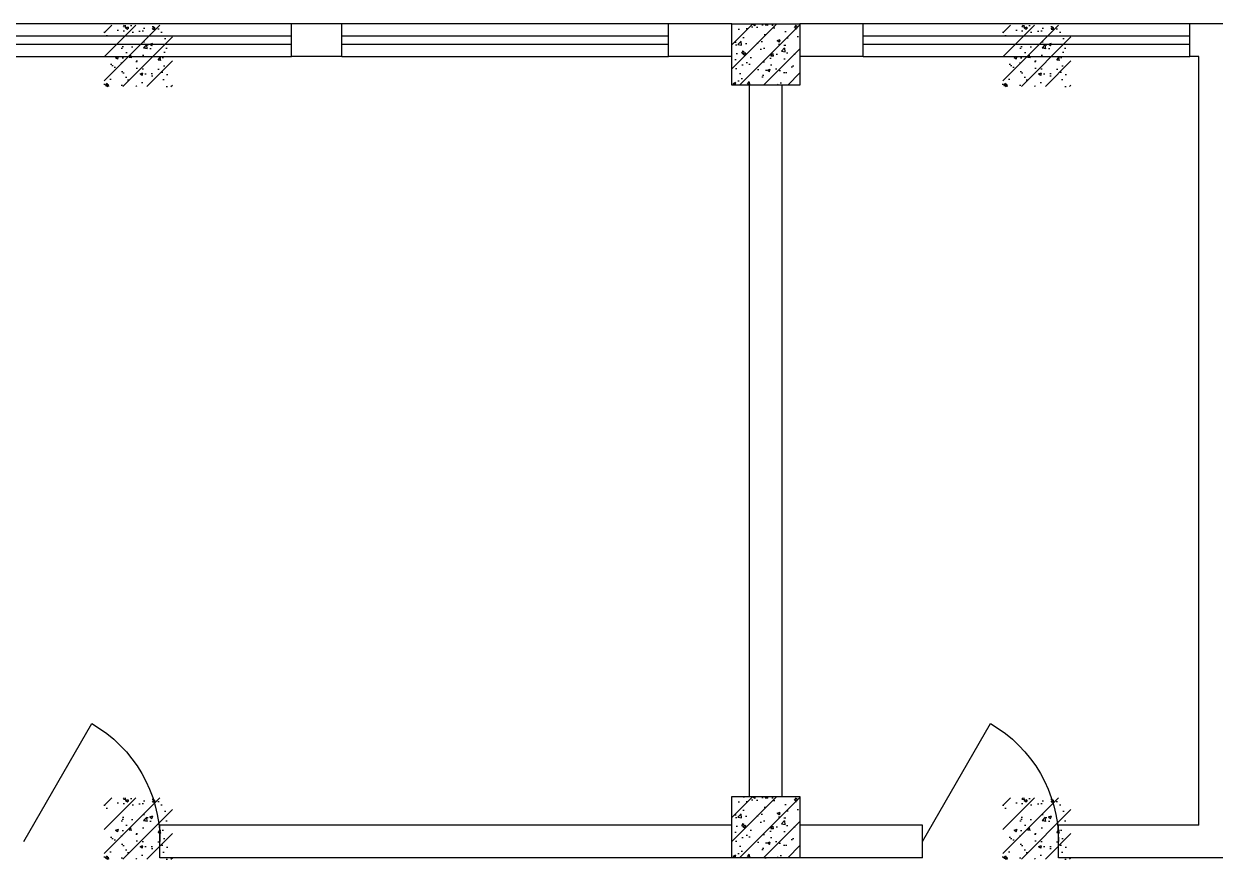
# Model space of a CAD drawing. Header units: millimetres. Extents: x 1454 to 76815, y 2126 to 32240.
# Drawn here: x 28942 to 34775, y 7510 to 11600 of the extents above; entities that cross this region are included whole.
import ezdxf
from ezdxf.enums import TextEntityAlignment as Align

# ---------------------------------------------------------------- set-up
doc = ezdxf.new("R2010")
doc.units = ezdxf.units.MM
for name, color, linetype in [('BD0', 7, 'Continuous'), ('C', 7, 'Continuous'), ('M', 7, 'Continuous'), ('WINDOW_TEXT', 7, 'Continuous'), ('Z', 7, 'Continuous'), ('Z1', 9, 'Continuous')]:
    doc.layers.add(name, color=color, linetype=linetype)
doc.styles.add('SIMPLEX', font='SIMPLEX.SHX')

# ---------------------------------------------------------------- blocks, each defined once
blk = doc.blocks.new('_DBLK')
blk.add_line((-0.5, 0), (0, -0.866))
blk.add_arc((-0.5, 0), 1, 300, 0)
at = {"layer": 'WINDOW_TEXT', "style": 'SIMPLEX', "flags": 9}
blk.add_attdef('A', text='', height=1, dxfattribs=at).set_placement((0, 1.5), align=Align.MIDDLE)

msp = doc.modelspace()

# ---------------------------------------------------------------- hatches: boundary and pattern name
at = {"layer": 'Z1'}
h = msp.add_hatch(dxfattribs=at)
h.set_pattern_fill('ANSI31', color=256, scale=666.666667, style=0)
h.set_pattern_definition([(45, (-1656292.01, -96398.72), (-58.925565, 58.925565), [])])
h.paths.add_polyline_path([(29335.6, 11592.9), (29669, 11592.9), (29669, 11292.9), (29335.6, 11292.9)])
h = msp.add_hatch(dxfattribs=at)
h.set_pattern_fill('AR-CONC', color=256, scale=20, style=0)
h.set_pattern_definition([(50, (-1656292.01, -96398.72), (143.4520365, -12.550427), [15, -165]), (355, (-1656292, -96398.72), (-27.750267, 150.438427), [12, -132]), (100.4514, (-1656280.05, -96399.76), (115.701876, 137.887908), [12.748038, -140.228422]), (46.1842, (-1656292, -96358.72), (213.44821, -33.103803), [22.5, -247.5]), (96.6356, (-1656274.22, -96361.48), (186.93254, 194.823574), [19.122058, -210.3426]), (351.1842, (-1656292, -96358.72), (186.93239, 194.82372), [18, -198]), (21, (-1656272.01, -96368.72), (119.3814104, -80.523778), [15, -165]), (326, (-1656272, -96368.72), (48.663066, 145.030009), [12, -132]), (71.4514, (-1656262.06, -96375.43), (168.044526, 64.506099), [12.748038, -140.228422]), (37.5, (-1656292.007, -96398.716), (2.431971, 66.5787708), [0, -130.4, 0, -134, 0, -132.5]), (7.5, (-1656292.01, -96398.72), (52.6139075, 78.8823424), [0, -76.4, 0, -127.4, 0, -50.5]), (327.5, (-1656336.607, -96398.716), (106.7644872, -4.5109743), [0, -50, 0, -156, 0, -207]), (317.5, (-1656356.61, -96398.72), (116.637234, 20.0209965), [0, -65, 0, -103.6, 0, -147])])
h.paths.add_polyline_path([(29335.6, 11592.9), (29669, 11592.9), (29669, 11292.9), (29335.6, 11292.9)])
h = msp.add_hatch(dxfattribs=at)
h.set_pattern_fill('ANSI31', color=256, scale=666.666667, style=0)
h.set_pattern_definition([(45, (-1446414.38, -522395.14), (-58.925565, 58.925565), [])])
h.paths.add_polyline_path([(32408.4, 11599.6), (32741.7, 11599.6), (32741.7, 11299.6), (32408.4, 11299.6)])
h = msp.add_hatch(dxfattribs=at)
h.set_pattern_fill('AR-CONC', color=256, scale=20, style=0)
h.set_pattern_definition([(50, (-1446414.38, -522395.14), (143.4520365, -12.550427), [15, -165]), (355, (-1446414.38, -522395.14), (-27.750267, 150.438427), [12, -132]), (100.4514, (-1446402.42, -522396.18), (115.701876, 137.887908), [12.748038, -140.228422]), (46.1842, (-1446414.38, -522355.14), (213.44821, -33.103803), [22.5, -247.5]), (96.6356, (-1446396.6, -522357.9), (186.93254, 194.823574), [19.122058, -210.3426]), (351.1842, (-1446414.38, -522355.14), (186.93239, 194.82372), [18, -198]), (21, (-1446394.38, -522365.14), (119.38141, -80.523778), [15, -165]), (326, (-1446394.38, -522365.14), (48.663066, 145.030009), [12, -132]), (71.4514, (-1446384.43, -522371.85), (168.044526, 64.506099), [12.748038, -140.228422]), (37.5, (-1446414.38, -522395.14), (2.431971, 66.5787708), [0, -130.4, 0, -134, 0, -132.5]), (7.5, (-1446414.38, -522395.14), (52.6139075, 78.8823424), [0, -76.4, 0, -127.4, 0, -50.5]), (327.5, (-1446458.98, -522395.14), (106.7644872, -4.5109743), [0, -50, 0, -156, 0, -207]), (317.5, (-1446478.98, -522395.14), (116.637234, 20.0209965), [0, -65, 0, -103.6, 0, -147])])
h.paths.add_polyline_path([(32408.4, 11599.6), (32741.7, 11599.6), (32741.7, 11299.6), (32408.4, 11299.6)])
h = msp.add_hatch(dxfattribs=at)
h.set_pattern_fill('ANSI31', color=256, scale=666.666667, style=0)
h.set_pattern_definition([(45, (-1651892.01, -96398.72), (-58.925565, 58.925565), [])])
h.paths.add_polyline_path([(33735.6, 11592.9), (34069, 11592.9), (34069, 11292.9), (33735.6, 11292.9)])
h = msp.add_hatch(dxfattribs=at)
h.set_pattern_fill('AR-CONC', color=256, scale=20, style=0)
h.set_pattern_definition([(50, (-1651892.01, -96398.72), (143.4520365, -12.550427), [15, -165]), (355, (-1651892, -96398.72), (-27.750267, 150.438427), [12, -132]), (100.4514, (-1651880.05, -96399.76), (115.701876, 137.887908), [12.748038, -140.228422]), (46.1842, (-1651892, -96358.72), (213.44821, -33.103803), [22.5, -247.5]), (96.6356, (-1651874.22, -96361.48), (186.93254, 194.823574), [19.122058, -210.3426]), (351.1842, (-1651892, -96358.72), (186.93239, 194.82372), [18, -198]), (21, (-1651872.01, -96368.72), (119.3814104, -80.523778), [15, -165]), (326, (-1651872, -96368.72), (48.663066, 145.030009), [12, -132]), (71.4514, (-1651862.06, -96375.43), (168.044526, 64.506099), [12.748038, -140.228422]), (37.5, (-1651892.007, -96398.716), (2.431971, 66.5787708), [0, -130.4, 0, -134, 0, -132.5]), (7.5, (-1651892.01, -96398.72), (52.6139075, 78.8823424), [0, -76.4, 0, -127.4, 0, -50.5]), (327.5, (-1651936.607, -96398.716), (106.7644872, -4.5109743), [0, -50, 0, -156, 0, -207]), (317.5, (-1651956.61, -96398.72), (116.637234, 20.0209965), [0, -65, 0, -103.6, 0, -147])])
h.paths.add_polyline_path([(33735.6, 11592.9), (34069, 11592.9), (34069, 11292.9), (33735.6, 11292.9)])
h = msp.add_hatch(dxfattribs=at)
h.set_pattern_fill('ANSI31', color=256, scale=666.666667, style=0)
h.set_pattern_definition([(45, (-1656292.01, -100182.05), (-58.925565, 58.925565), [])])
h.paths.add_polyline_path([(29335.6, 7809.6), (29669, 7809.6), (29669, 7509.6), (29335.6, 7509.6)])
h = msp.add_hatch(dxfattribs=at)
h.set_pattern_fill('AR-CONC', color=256, scale=20, style=0)
h.set_pattern_definition([(50, (-1656292.01, -100182.05), (143.4520365, -12.550427), [15, -165]), (355, (-1656292, -100182.05), (-27.750267, 150.438427), [12, -132]), (100.4514, (-1656280.05, -100183.1), (115.701876, 137.887908), [12.748038, -140.228422]), (46.1842, (-1656292, -100142.05), (213.44821, -33.103803), [22.5, -247.5]), (96.6356, (-1656274.22, -100144.8), (186.93254, 194.823574), [19.122058, -210.3426]), (351.1842, (-1656292, -100142.05), (186.93239, 194.82372), [18, -198]), (21, (-1656272.01, -100152.05), (119.3814104, -80.523778), [15, -165]), (326, (-1656272, -100152.05), (48.663066, 145.030009), [12, -132]), (71.4514, (-1656262.06, -100158.76), (168.044526, 64.506099), [12.748038, -140.228422]), (37.5, (-1656292.007, -100182.05), (2.431971, 66.5787708), [0, -130.4, 0, -134, 0, -132.5]), (7.5, (-1656292.01, -100182.05), (52.6139075, 78.8823424), [0, -76.4, 0, -127.4, 0, -50.5]), (327.5, (-1656336.607, -100182.05), (106.7644872, -4.5109743), [0, -50, 0, -156, 0, -207]), (317.5, (-1656356.61, -100182.05), (116.637234, 20.0209965), [0, -65, 0, -103.6, 0, -147])])
h.paths.add_polyline_path([(29335.6, 7809.6), (29669, 7809.6), (29669, 7509.6), (29335.6, 7509.6)])
h = msp.add_hatch(dxfattribs=at)
h.set_pattern_fill('ANSI31', color=256, scale=666.666667, style=0)
h.set_pattern_definition([(45, (-1446414.38, -526178.47), (-58.925565, 58.925565), [])])
h.paths.add_polyline_path([(32408.4, 7816.3), (32741.7, 7816.3), (32741.7, 7516.3), (32408.4, 7516.3)])
h = msp.add_hatch(dxfattribs=at)
h.set_pattern_fill('AR-CONC', color=256, scale=20, style=0)
h.set_pattern_definition([(50, (-1446414.38, -526178.47), (143.4520365, -12.550427), [15, -165]), (355, (-1446414.38, -526178.47), (-27.750267, 150.438427), [12, -132]), (100.4514, (-1446402.42, -526179.52), (115.701876, 137.887908), [12.748038, -140.228422]), (46.1842, (-1446414.38, -526138.47), (213.44821, -33.103803), [22.5, -247.5]), (96.6356, (-1446396.6, -526141.23), (186.93254, 194.823574), [19.122058, -210.3426]), (351.1842, (-1446414.38, -526138.47), (186.93239, 194.82372), [18, -198]), (21, (-1446394.38, -526148.47), (119.38141, -80.523778), [15, -165]), (326, (-1446394.38, -526148.47), (48.663066, 145.030009), [12, -132]), (71.4514, (-1446384.43, -526155.18), (168.044526, 64.506099), [12.748038, -140.228422]), (37.5, (-1446414.38, -526178.47), (2.431971, 66.5787708), [0, -130.4, 0, -134, 0, -132.5]), (7.5, (-1446414.38, -526178.47), (52.6139075, 78.8823424), [0, -76.4, 0, -127.4, 0, -50.5]), (327.5, (-1446458.98, -526178.47), (106.7644872, -4.5109743), [0, -50, 0, -156, 0, -207]), (317.5, (-1446478.98, -526178.47), (116.637234, 20.0209965), [0, -65, 0, -103.6, 0, -147])])
h.paths.add_polyline_path([(32408.4, 7816.3), (32741.7, 7816.3), (32741.7, 7516.3), (32408.4, 7516.3)])
h = msp.add_hatch(dxfattribs=at)
h.set_pattern_fill('ANSI31', color=256, scale=666.666667, style=0)
h.set_pattern_definition([(45, (-1651892.01, -100182.05), (-58.925565, 58.925565), [])])
h.paths.add_polyline_path([(33735.6, 7809.6), (34069, 7809.6), (34069, 7509.6), (33735.6, 7509.6)])
h = msp.add_hatch(dxfattribs=at)
h.set_pattern_fill('AR-CONC', color=256, scale=20, style=0)
h.set_pattern_definition([(50, (-1651892.01, -100182.05), (143.4520365, -12.550427), [15, -165]), (355, (-1651892, -100182.05), (-27.750267, 150.438427), [12, -132]), (100.4514, (-1651880.05, -100183.1), (115.701876, 137.887908), [12.748038, -140.228422]), (46.1842, (-1651892, -100142.05), (213.44821, -33.103803), [22.5, -247.5]), (96.6356, (-1651874.22, -100144.8), (186.93254, 194.823574), [19.122058, -210.3426]), (351.1842, (-1651892, -100142.05), (186.93239, 194.82372), [18, -198]), (21, (-1651872.01, -100152.05), (119.3814104, -80.523778), [15, -165]), (326, (-1651872, -100152.05), (48.663066, 145.030009), [12, -132]), (71.4514, (-1651862.06, -100158.76), (168.044526, 64.506099), [12.748038, -140.228422]), (37.5, (-1651892.007, -100182.05), (2.431971, 66.5787708), [0, -130.4, 0, -134, 0, -132.5]), (7.5, (-1651892.01, -100182.05), (52.6139075, 78.8823424), [0, -76.4, 0, -127.4, 0, -50.5]), (327.5, (-1651936.607, -100182.05), (106.7644872, -4.5109743), [0, -50, 0, -156, 0, -207]), (317.5, (-1651956.61, -100182.05), (116.637234, 20.0209965), [0, -65, 0, -103.6, 0, -147])])
h.paths.add_polyline_path([(33735.6, 7809.6), (34069, 7809.6), (34069, 7509.6), (33735.6, 7509.6)])

# ---------------------------------------------------------------- linework, layer by layer
at = {"layer": 'BD0'}
for p, q in [((30251.7, 11439.6), (30251.7, 11599.6)), ((30498.4, 11599.6), (30251.7, 11599.6)), ((30498.4, 11439.6), (30498.4, 11599.6)), ((32408.4, 11599.6), (32098.4, 11599.6)), ((32098.4, 11439.6), (32098.4, 11599.6)), ((33051.7, 11599.6), (32741.7, 11599.6)), ((33051.7, 11439.6), (33051.7, 11599.6)), ((34651.7, 11439.6), (34651.7, 11599.6)), ((34898.4, 11599.6), (34651.7, 11599.6)), ((30498.4, 11439.6), (30251.7, 11439.6)), ((32408.4, 11439.6), (32098.4, 11439.6)), ((33051.7, 11439.6), (32741.7, 11439.6)), ((34695.1, 11439.6), (34651.7, 11439.6)), ((34695.1, 7676.3), (34695.1, 11439.6)), ((32495.1, 7816.3), (32495.1, 11299.6)), ((32655.1, 7816.3), (32655.1, 11299.6)), ((29608.4, 7516.3), (29608.4, 7676.3)), ((31975.1, 7676.3), (29608.4, 7676.3)), ((32408.4, 7676.3), (31975.1, 7676.3)), ((33341.7, 7676.3), (32741.7, 7676.3)), ((33341.7, 7516.3), (33341.7, 7676.3)), ((34695.1, 7676.3), (34008.4, 7676.3)), ((34008.4, 7516.3), (34008.4, 7676.3)), ((31975.1, 7516.3), (29608.4, 7516.3)), ((32408.4, 7516.3), (31975.1, 7516.3)), ((33341.7, 7516.3), (32741.7, 7516.3)), ((35481.1, 7516.3), (34008.4, 7516.3))]:
    msp.add_line(p, q, dxfattribs=at)
at = {"layer": 'C', "color": 7}
for p, q in [((30251.7, 11599.6), (28651.7, 11599.6)), ((32098.4, 11599.6), (30498.4, 11599.6)), ((34651.7, 11599.6), (33051.7, 11599.6)), ((30251.7, 11539.6), (28651.7, 11539.6)), ((28651.7, 11499.6), (30251.7, 11499.6)), ((32098.4, 11539.6), (30498.4, 11539.6)), ((30498.4, 11499.6), (32098.4, 11499.6)), ((34651.7, 11539.6), (33051.7, 11539.6)), ((33051.7, 11499.6), (34651.7, 11499.6)), ((28651.7, 11439.6), (30251.7, 11439.6)), ((30498.4, 11439.6), (32098.4, 11439.6)), ((33051.7, 11439.6), (34651.7, 11439.6))]:
    msp.add_line(p, q, dxfattribs=at)
at = {"layer": 'Z'}
for points in [[(32408.4, 11599.6), (32741.7, 11599.6), (32741.7, 11299.6), (32408.4, 11299.6)], [(32408.4, 7816.3), (32741.7, 7816.3), (32741.7, 7516.3), (32408.4, 7516.3)]]:
    msp.add_lwpolyline(points, close=True, dxfattribs=at)

# ---------------------------------------------------------------- block references
at = {"layer": 'M', "xscale": -666.6666666665114, "yscale": 666.6666666666277, "zscale": 666.6666666666666, "rotation": 180}
for p in [(29275.1, 7596.3), (33675.1, 7596.3)]:
    msp.add_blockref('_DBLK', p, dxfattribs=at)

doc.saveas('drawing.dxf')
